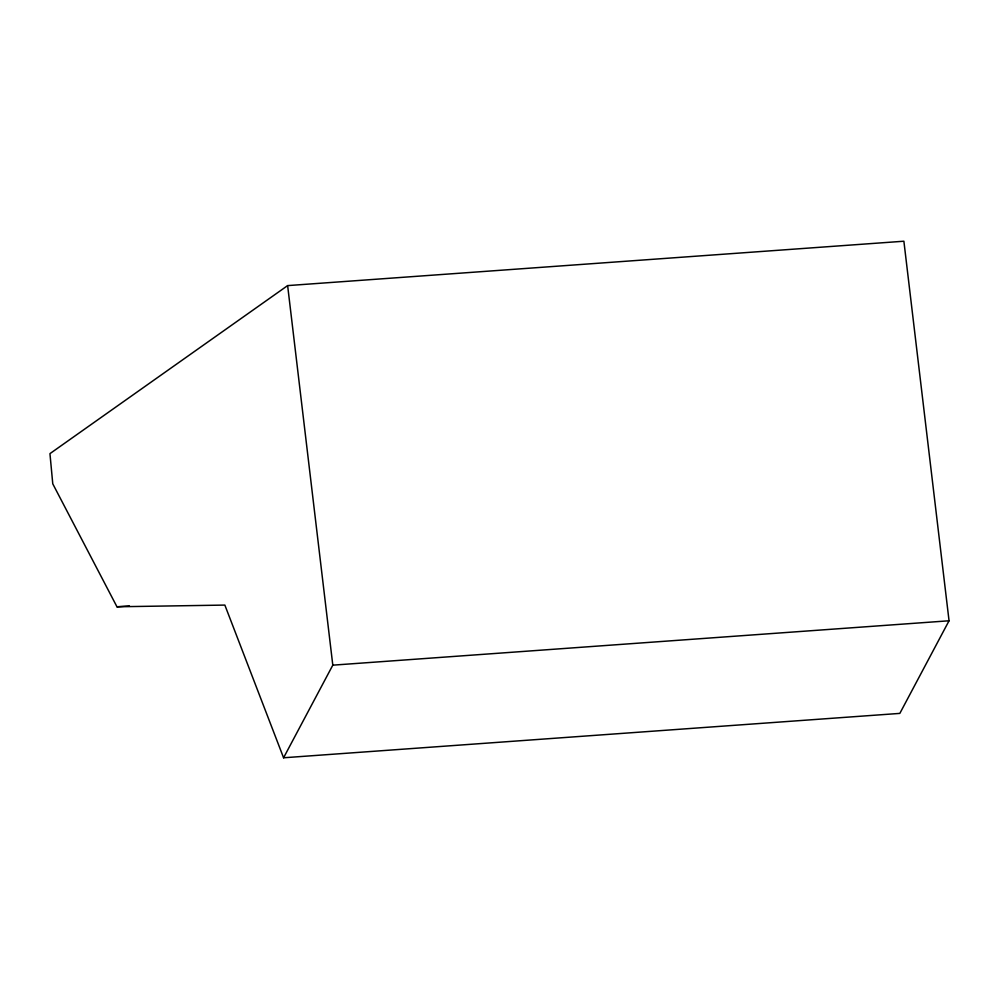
<?xml version="1.0" encoding="UTF-8"?>
<svg xmlns="http://www.w3.org/2000/svg" width="999" height="999" viewBox="0 0 999 999"><rect width="100%" height="100%" fill="white"/><g stroke="black" fill="none" stroke-linecap="round" stroke-linejoin="round"><path stroke-width="1.5" d="M283.579 757.779L332.804 665.159L287.637 285.602L903.883 241.221L949.05 620.779L899.837 713.398L283.579 757.779L224.85 605.082L116.958 606.78L52.772 483.828L49.95 453.633L287.637 285.602M116.958 606.78L129.408 605.881M332.804 665.159L949.05 620.779"/></g></svg>
